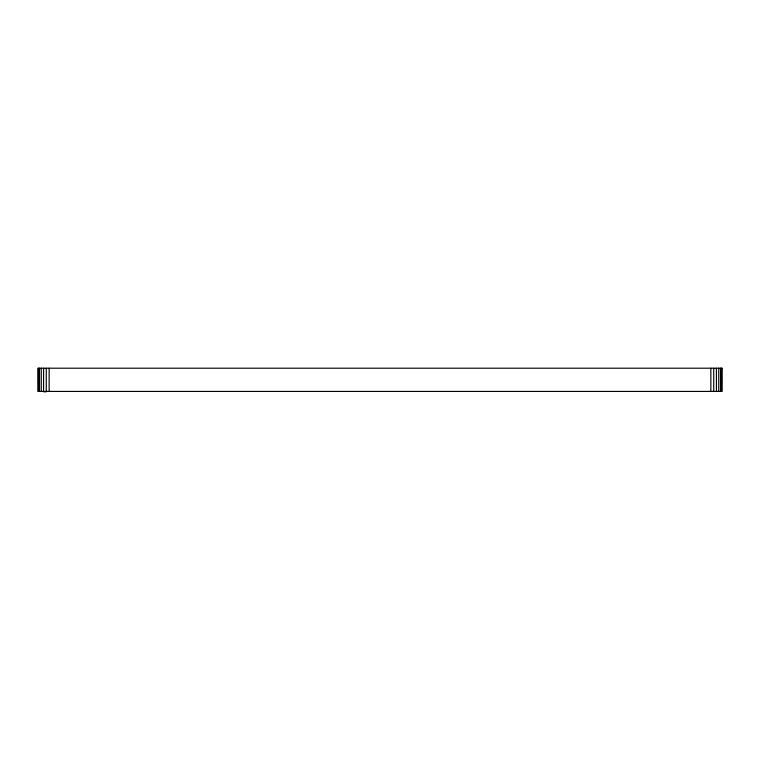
<?xml version="1.0" encoding="UTF-8"?>
<svg xmlns="http://www.w3.org/2000/svg" width="760" height="760" viewBox="0 0 760 760"><rect width="100%" height="100%" fill="white"/><g stroke="black" fill="none" stroke-linecap="round" stroke-linejoin="round"><path stroke-width="1.14" d="M43.576 391.799L46.265 391.799M721.62 368.201L721.62 391.428M720.508 368.201L720.508 391.428M718.732 368.201L718.732 391.428M716.423 368.201L716.423 391.428M713.735 368.201L713.735 391.428M710.847 368.201L710.847 391.428M49.153 368.201L49.153 391.428M46.265 368.201L46.265 391.428M43.576 368.201L43.576 391.428M41.268 368.201L41.268 391.428M39.491 368.201L39.491 391.428M38.38 368.201L38.38 391.428M722 368.201L38 368.201L38 391.428L722 391.428L722 368.201"/></g></svg>
